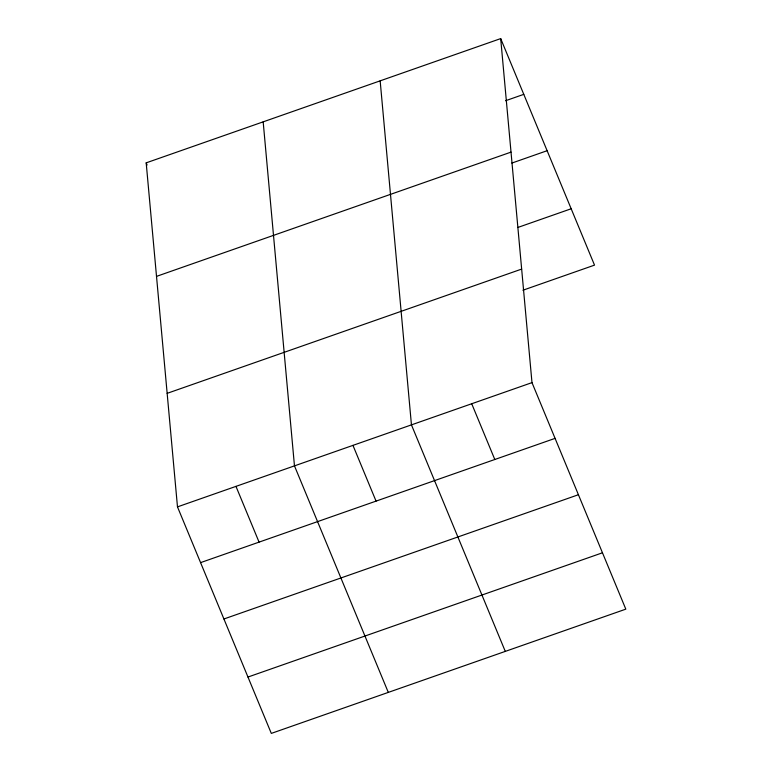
<?xml version="1.0" encoding="UTF-8"?>
<svg xmlns="http://www.w3.org/2000/svg" width="772" height="772" viewBox="0 0 772 772"><rect width="100%" height="100%" fill="white"/><g stroke="black" fill="none" stroke-linecap="round" stroke-linejoin="round"><path stroke-width="1.16" d="M500.69 38.6L531.985 382.623L625.812 609.147L271.31 733.4L177.483 506.876L146.188 162.853L500.69 38.6L594.517 265.124L522.885 290.233M505.592 100.727L523.783 94.348M156.513 276.376L511.016 152.123M511.875 163.066L547.126 150.704M517.732 227.499L571.174 208.768M167.157 393.344L521.65 269.09M177.483 506.876L531.985 382.623M200.575 562.624L555.078 438.371M223.919 618.98L578.421 494.727M247.966 677.044L602.469 552.791M471.711 403.746L494.804 459.494M505.284 651.394L411.447 424.87L380.162 80.848M352.958 445.367L376.051 501.115M388.297 692.397L294.47 465.873L263.175 121.851M146.188 162.853L147.095 165.034M235.971 486.37L259.064 542.118"/></g></svg>
